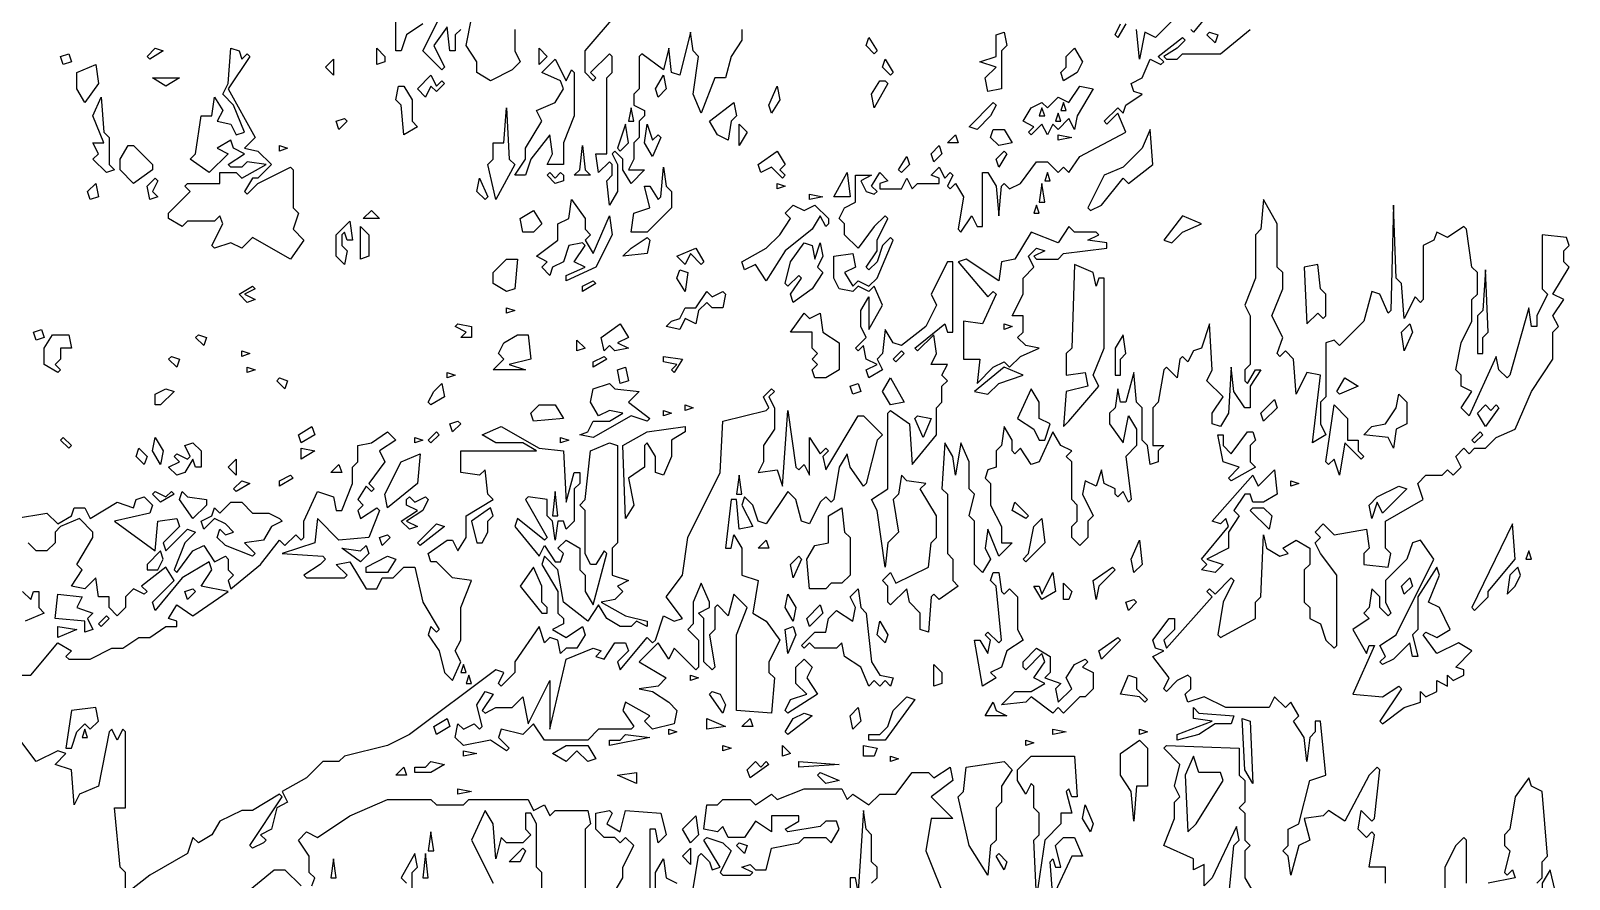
# Model space of a CAD drawing. Header units: millimetres. Extents: x -1861 to 1860, y -2 to 9002.
# Drawn here: x -75 to 1178, y 7445 to 8136 of the extents above; entities that cross this region are included whole.
import ezdxf

# ---------------------------------------------------------------- set-up
doc = ezdxf.new("R2010")
doc.units = ezdxf.units.MM
doc.layers.add('ALMOND-DRAW-PROFILE', color=7, linetype='Continuous', lineweight=25)

msp = doc.modelspace()

# ---------------------------------------------------------------- linework, layer by layer
at = {"layer": 'ALMOND-DRAW-PROFILE'}
for points in [[(891.3, 8159), (871.5, 8134.8), (869.3, 8137)], [(244.1, 8141.4), (230.9, 8132.6), (226.4, 8119.4), (222, 8119.4), (222, 8145.8)], [(274.9, 8137), (270.5, 8132.6), (270.5, 8119.4), (266.1, 8119.4), (263.9, 8139.2), (252.9, 8123.8), (261.7, 8106.2), (259.5, 8104), (244.1, 8119.4), (257.3, 8145.8)], [(318.9, 8137), (318.9, 8119.4), (323.3, 8110.6), (316.7, 8104), (299.1, 8095.2), (288.1, 8101.8), (288.1, 8110.6), (279.3, 8123.8), (283.7, 8145.8)], [(503.8, 8137), (503.8, 8128.2), (495, 8115), (490.6, 8097.4), (481.8, 8097.4), (470.8, 8068.7), (464.2, 8084.1), (468.6, 8115), (464.2, 8119.4), (462, 8134.8), (453.2, 8099.6), (446.6, 8101.8), (444.4, 8121.6), (440, 8104), (422.4, 8117.2), (420.2, 8115), (420.2, 8088.6), (415.8, 8084.1), (415.8, 8075.3), (424.6, 8070.9), (424.6, 8066.5), (420.2, 8062.1), (420.2, 8048.9), (415.8, 8044.5), (415.8, 8031.3), (411.4, 8022.5), (424.6, 8022.5), (413.6, 8011.5), (407, 8022.5), (407, 8031.3), (400.4, 8037.9), (398.2, 8035.7), (402.6, 8026.9), (402.6, 8004.9), (396, 7993.9), (393.8, 8013.7), (398.2, 8018.1), (398.2, 8026.9), (396, 8029.1), (387.2, 8020.3), (385, 8035.7), (393.8, 8035.7), (393.8, 8097.4), (398.2, 8101.8), (398.2, 8115), (396, 8117.2), (380.6, 8101.8), (385, 8097.4), (382.8, 8095.2), (376.2, 8101.8), (376.2, 8119.4), (402.6, 8150.2)], [(858.3, 8148), (840.7, 8130.4), (831.9, 8134.8), (827.5, 8112.8), (825.3, 8137)], [(1027.8, 7441.3), (1027.8, 7454.5), (1014.6, 7454.5), (1019, 7480.9), (1016.8, 7483.1), (1012.4, 7478.7), (1005.8, 7485.3), (1008, 7500.7), (1016.8, 7491.9), (1019, 7494.1), (1023.4, 7533.8), (1021.2, 7536), (1014.6, 7529.4), (994.8, 7491.9), (981.6, 7500.7), (977.2, 7496.3), (961.8, 7494.1), (966.2, 7476.5), (957.4, 7472.1), (950.8, 7447.9), (948.6, 7463.3), (944.2, 7467.7), (948.6, 7472.1), (948.6, 7485.3), (957.4, 7489.7), (966.2, 7525), (979.4, 7529.4), (975, 7573.4), (970.6, 7573.4), (970.6, 7564.6), (966.2, 7560.2), (964, 7540.4), (961.8, 7560.2), (953, 7573.4), (957.4, 7577.8), (950.8, 7588.8), (946.4, 7584.4), (937.6, 7593.2), (933.2, 7584.4), (897.9, 7584.4), (880.3, 7593.2), (867.1, 7588.8), (864.9, 7595.4), (869.3, 7599.8), (869.3, 7608.6), (867.1, 7610.8), (858.3, 7606.4), (849.5, 7597.6), (847.3, 7599.8), (851.7, 7608.6), (838.5, 7626.2), (847.3, 7630.6), (840.7, 7632.8), (838.5, 7639.4), (851.7, 7657), (856.1, 7657), (856.1, 7648.2), (847.3, 7639.4), (849.5, 7632.8), (886.9, 7674.7), (882.5, 7679.1), (884.7, 7681.3), (889.1, 7676.9), (902.3, 7690.1), (904.5, 7687.9), (895.7, 7670.3), (891.3, 7643.8), (893.5, 7641.6), (922.1, 7657), (922.1, 7670.3), (926.5, 7674.7), (928.7, 7725.3), (930.9, 7714.3), (942, 7707.7), (948.6, 7709.9), (944.2, 7714.3), (955.2, 7720.9), (966.2, 7714.3), (966.2, 7701.1), (961.8, 7696.7), (961.8, 7670.3), (966.2, 7665.9), (966.2, 7657), (975, 7652.6), (979.4, 7639.4), (986, 7632.8), (988.2, 7635), (988.2, 7692.3), (975, 7709.9), (970.6, 7718.7), (975, 7723.1), (970.6, 7727.5), (977.2, 7734.1), (986, 7725.3), (1012.4, 7729.7), (1014.6, 7714.3), (1010.2, 7709.9), (1010.2, 7701.1), (1030, 7698.9), (1032.2, 7709.9), (1027.8, 7714.3), (1027.8, 7736.3), (1058.6, 7753.9), (1054.2, 7767.1), (1060.8, 7773.7), (1074.1, 7773.7), (1078.5, 7778.1), (1082.9, 7773.7), (1089.5, 7780.3), (1085.1, 7789.1), (1091.7, 7795.7), (1096.1, 7791.3), (1100.5, 7795.7), (1109.3, 7795.7), (1118.1, 7804.5), (1133.5, 7811.2), (1146.7, 7842), (1164.3, 7868.4), (1164.3, 7890.4), (1168.7, 7894.8), (1164.3, 7903.6), (1173.1, 7916.8), (1164.3, 7921.2), (1177.5, 7943.2), (1173.1, 7947.7), (1173.1, 7956.5), (1177.5, 7960.9), (1175.3, 7967.5), (1155.5, 7969.7), (1155.5, 7925.6), (1159.9, 7921.2), (1151.1, 7903.6), (1151.1, 7894.8), (1146.7, 7894.8), (1144.5, 7910.2), (1129.1, 7855.2), (1126.9, 7853), (1120.3, 7859.6), (1118.1, 7870.6), (1096.1, 7822.2), (1089.5, 7828.8), (1098.3, 7842), (1089.5, 7846.4), (1089.5, 7855.2), (1085.1, 7859.6), (1089.5, 7881.6), (1098.3, 7899.2), (1098.3, 7916.8), (1102.7, 7921.2), (1102.7, 7938.8), (1098.3, 7943.2), (1093.9, 7974.1), (1091.7, 7976.3), (1078.5, 7967.5), (1069.6, 7971.9), (1067.4, 7965.3), (1058.6, 7960.9), (1058.6, 7916.8), (1056.4, 7914.6), (1052, 7919), (1043.2, 7901.4), (1041, 7930), (1036.6, 7934.4), (1034.4, 7993.9), (1032.2, 7908), (1030, 7905.8), (1023.4, 7921.2), (1016.8, 7923.4), (1010.2, 7899.2), (990.4, 7879.4), (986, 7883.8), (979.4, 7881.6), (979.4, 7837.6), (975, 7833.2), (975, 7815.6), (979.4, 7806.8), (968.4, 7800.1), (975, 7855.2), (964, 7857.4), (955.2, 7839.8), (953, 7868.4), (946.4, 7875), (942, 7870.6), (939.8, 7872.8), (944.2, 7886), (935.4, 7903.6), (944.2, 7925.6), (944.2, 7938.8), (939.8, 7943.2), (939.8, 7978.5), (928.7, 7998.3), (926.5, 7974.1), (922.1, 7969.7), (922.1, 7934.4), (913.3, 7912.4), (917.7, 7903.6), (917.7, 7864), (913.3, 7859.6), (913.3, 7850.8), (915.5, 7848.6), (922.1, 7859.6), (926.5, 7859.6), (917.7, 7846.4), (917.7, 7828.8), (913.3, 7828.8), (904.5, 7842), (902.3, 7861.8), (900.1, 7824.4), (893.5, 7813.4), (886.9, 7815.6), (886.9, 7824.4), (895.7, 7837.6), (882.5, 7850.8), (886.9, 7859.6), (884.7, 7897), (878.1, 7877.2), (871.5, 7875), (867.1, 7866.2), (862.7, 7870.6), (860.5, 7868.4), (858.3, 7853), (849.5, 7861.8), (847.3, 7859.6), (842.9, 7833.2), (838.5, 7828.8), (838.5, 7797.9), (847.3, 7797.9), (842.9, 7793.5), (842.9, 7784.7), (836.3, 7782.5), (834.1, 7797.9), (829.7, 7802.3), (829.7, 7828.8), (825.3, 7833.2), (823.1, 7857.4), (816.5, 7833.2), (812.1, 7833.2), (809.9, 7844.2), (807.7, 7828.8), (803.3, 7824.4), (803.3, 7815.6), (814.3, 7800.1), (818.7, 7822.2), (825.3, 7811.2), (825.3, 7797.9), (816.5, 7789.1), (820.9, 7753.9), (818.7, 7751.7), (814.3, 7760.5), (809.9, 7756.1), (807.7, 7758.3), (807.7, 7762.7), (798.9, 7767.1), (796.7, 7778.1), (792.3, 7764.9), (783.4, 7769.3), (781.2, 7758.3), (790, 7740.7), (785.6, 7736.3), (785.6, 7723.1), (779, 7716.5), (772.4, 7723.1), (772.4, 7731.9), (776.8, 7736.3), (776.8, 7749.5), (772.4, 7753.9), (772.4, 7784.7), (768, 7789.1), (772.4, 7793.5), (763.6, 7797.9), (757, 7809), (746, 7784.7), (739.4, 7782.5), (730.6, 7795.7), (726.2, 7791.3), (724, 7793.5), (724, 7802.3), (717.4, 7813.4), (715.2, 7797.9), (710.8, 7793.5), (710.8, 7780.3), (704.2, 7778.1), (702, 7771.5), (706.4, 7767.1), (706.4, 7749.5), (715.2, 7731.9), (715.2, 7718.7), (724, 7718.7), (713, 7707.7), (704.2, 7729.7), (702, 7714.3), (706.4, 7705.5), (699.8, 7694.5), (693.2, 7701.1), (693.2, 7736.3), (688.8, 7740.7), (693.2, 7758.3), (688.8, 7762.7), (688.8, 7784.7), (682.2, 7800.1), (677.8, 7773.7), (675.6, 7789.1), (669, 7800.1), (666.8, 7762.7), (671.2, 7758.3), (671.2, 7709.9), (675.6, 7705.5), (675.6, 7687.9), (680, 7683.5), (664.6, 7672.5), (660.2, 7676.9), (658, 7674.7), (655.8, 7646), (649.1, 7648.2), (649.1, 7661.4), (640.3, 7670.3), (638.1, 7681.3), (624.9, 7668.1), (622.7, 7670.3), (622.7, 7683.5), (618.3, 7687.9), (624.9, 7694.5), (629.3, 7685.7), (655.8, 7698.9), (658, 7718.7), (662.4, 7723.1), (662.4, 7740.7), (649.1, 7762.7), (653.6, 7767.1), (638.1, 7769.3), (633.7, 7773.7), (631.5, 7758.3), (627.1, 7753.9), (631.5, 7727.5), (622.7, 7718.7), (620.5, 7698.9), (613.9, 7745.1), (609.5, 7753.9), (622.7, 7762.7), (622.7, 7824.4), (624.9, 7826.6), (640.3, 7815.6), (642.5, 7782.5), (662.4, 7806.8), (662.4, 7828.8), (666.8, 7833.2), (666.8, 7846.4), (671.2, 7850.8), (666.8, 7855.2), (671.2, 7864), (658, 7864), (662.4, 7872.8), (660.2, 7888.2), (646.9, 7875), (644.7, 7877.2), (669, 7897), (671.2, 7890.4), (675.6, 7890.4), (675.6, 7947.7), (671.2, 7947.7), (658, 7921.2), (662.4, 7912.4), (653.6, 7894.8), (633.7, 7879.4), (627.1, 7881.6), (620.5, 7892.6), (618.3, 7872.8), (613.9, 7868.4), (618.3, 7859.6), (607.3, 7853), (605.1, 7859.6), (613.9, 7864), (605.1, 7868.4), (602.9, 7879.4), (598.5, 7875), (596.3, 7877.2), (605.1, 7886), (600.7, 7894.8), (600.7, 7908), (607.3, 7919), (607.3, 7892.6), (618.3, 7912.4), (611.7, 7927.8), (607.3, 7923.4), (598.5, 7927.8), (594.1, 7923.4), (583.1, 7925.6), (578.7, 7934.4), (578.7, 7952.1), (594.1, 7954.3), (596.3, 7943.2), (587.5, 7938.8), (594.1, 7927.8), (598.5, 7932.2), (607.3, 7927.8), (613.9, 7934.4), (627.1, 7965.3), (624.9, 7967.5), (618.3, 7960.9), (613.9, 7947.7), (607.3, 7941), (605.1, 7943.2), (613.9, 7956.5), (613.9, 7965.3), (622.7, 7982.9), (620.5, 7985.1), (611.7, 7976.3), (598.5, 7958.7), (587.5, 7969.7), (587.5, 7978.5), (583.1, 7982.9), (587.5, 7991.7), (596.3, 7996.1), (596.3, 8018.1), (609.5, 8018.1), (600.7, 8013.7), (605.1, 8004.9), (611.7, 8002.7), (613.9, 8004.9), (609.5, 8009.3), (616.1, 8020.3), (622.7, 8013.7), (616.1, 8011.5), (616.1, 8007.1), (633.7, 8007.1), (638.1, 8015.9), (642.5, 8007.1), (646.9, 8011.5), (664.6, 8011.5), (664.6, 8015.9), (658, 8018.1), (664.6, 8024.7), (669, 8015.9), (673.4, 8020.3), (675.6, 8018.1), (671.2, 8009.3), (673.4, 8007.1), (677.8, 8011.5), (684.4, 8000.5), (680, 7974.1), (682.2, 7971.9), (691, 7985.1), (695.4, 7976.3), (699.8, 7976.3), (699.8, 8020.3), (704.2, 8020.3), (710.8, 8009.3), (713, 7985.1), (715.2, 8009.3), (717.4, 8011.5), (721.8, 8007.1), (730.6, 8011.5), (743.8, 8029.1), (752.6, 8029.1), (761.4, 8020.3), (765.8, 8024.7), (770.2, 8020.3), (779, 8033.5), (816.5, 8053.3), (809.9, 8068.7), (801.1, 8059.9), (798.9, 8062.1), (809.9, 8073.1), (814.3, 8068.7), (816.5, 8075.3), (829.7, 8084.1), (823.1, 8086.4), (820.9, 8093), (829.7, 8097.4), (836.3, 8112.8), (845.1, 8108.4), (847.3, 8110.6), (842.9, 8115), (862.7, 8130.4), (864.9, 8128.2), (858.3, 8121.6), (847.3, 8115), (849.5, 8112.8), (858.3, 8112.8), (862.7, 8117.2), (893.5, 8117.2), (917.7, 8137)], [(816.5, 8141.4), (809.9, 8130.4), (807.7, 8132.6), (812.1, 8141.4)], [(-88.4, 7738.5), (-62, 7742.9), (-53.2, 7734.1), (-42.1, 7740.7), (-39.9, 7747.3), (-31.1, 7747.3), (-26.7, 7738.5), (-4.7, 7751.7), (8.5, 7747.3), (10.7, 7753.9), (17.3, 7756.1), (23.9, 7749.5), (21.7, 7742.9), (-6.9, 7736.3), (26.1, 7712.1), (28.3, 7736.3), (43.7, 7738.5), (45.9, 7731.9), (32.7, 7718.7), (34.9, 7712.1), (52.5, 7729.7), (59.1, 7727.5), (50.3, 7718.7), (41.5, 7696.7), (43.7, 7694.5), (56.9, 7712.1), (65.7, 7716.5), (74.5, 7703.3), (83.3, 7707.7), (85.5, 7705.5), (85.5, 7696.7), (90, 7692.3), (85.5, 7687.9), (87.7, 7681.3), (112, 7701.1), (127.4, 7720.9), (131.8, 7716.5), (140.6, 7725.3), (145, 7720.9), (147.2, 7723.1), (147.2, 7736.3), (158.2, 7760.5), (171.4, 7756.1), (173.6, 7745.1), (178, 7745.1), (186.8, 7767.1), (186.8, 7780.3), (191.2, 7784.7), (191.2, 7797.9), (202.2, 7800.1), (215.4, 7809), (222, 7802.3), (208.8, 7793.5), (213.2, 7784.7), (200, 7767.1), (204.4, 7762.7), (202.2, 7760.5), (197.8, 7764.9), (191.2, 7753.9), (195.6, 7749.5), (191.2, 7745.1), (193.4, 7738.5), (206.6, 7747.3), (208.8, 7745.1), (200, 7723.1), (175.8, 7720.9), (158.2, 7738.5), (156, 7718.7), (129.6, 7709.9), (162.6, 7707.7), (164.8, 7705.5), (160.4, 7701.1), (147.2, 7692.3), (149.4, 7690.1), (180.2, 7690.1), (182.4, 7692.3), (173.6, 7701.1), (184.6, 7703.3), (197.8, 7681.3), (206.6, 7681.3), (211, 7690.1), (219.8, 7690.1), (228.6, 7698.9), (237.5, 7698.9), (244.1, 7670.3), (257.3, 7648.2), (255.1, 7646), (250.7, 7650.4), (248.5, 7643.8), (257.3, 7630.6), (261.7, 7613), (268.3, 7606.4), (274.9, 7621.8), (270.5, 7630.6), (274.9, 7639.4), (274.9, 7665.9), (283.7, 7687.9), (268.3, 7690.1), (255.1, 7703.3), (250.7, 7703.3), (248.5, 7709.9), (263.9, 7720.9), (268.3, 7720.9), (272.7, 7712.1), (279.3, 7723.1), (279.3, 7740.7), (301.3, 7753.9), (296.9, 7758.3), (294.7, 7778.1), (290.3, 7773.7), (274.9, 7775.9), (274.9, 7793.5), (336.5, 7793.5), (325.5, 7800.1), (303.5, 7800.1), (292.5, 7806.8), (307.9, 7813.4), (338.7, 7795.7), (358.5, 7793.5), (360.7, 7751.7), (367.3, 7775.9), (371.8, 7775.9), (371.8, 7767.1), (367.3, 7762.7), (367.3, 7736.3), (360.7, 7729.7), (358.5, 7736.3), (354.1, 7736.3), (351.9, 7720.9), (349.7, 7736.3), (345.3, 7740.7), (345.3, 7753.9), (329.9, 7756.1), (327.7, 7753.9), (345.3, 7723.1), (343.1, 7720.9), (321.1, 7738.5), (318.9, 7731.9), (338.7, 7707.7), (343.1, 7716.5), (351.9, 7703.3), (356.3, 7703.3), (358.5, 7709.9), (354.1, 7714.3), (360.7, 7720.9), (371.8, 7714.3), (371.8, 7696.7), (376.2, 7692.3), (376.2, 7679.1), (382.8, 7668.1), (393.8, 7709.9), (391.6, 7712.1), (385, 7701.1), (380.6, 7701.1), (376.2, 7709.9), (376.2, 7745.1), (371.8, 7749.5), (376.2, 7753.9), (380.6, 7793.5), (396, 7800.1), (402.6, 7797.9), (402.6, 7718.7), (398.2, 7714.3), (398.2, 7692.3), (411.4, 7687.9), (402.6, 7683.5), (407, 7679.1), (400.4, 7672.5), (389.4, 7670.3), (409.2, 7659.2), (426.8, 7654.8), (426.8, 7650.4), (418, 7654.8), (413.6, 7650.4), (404.8, 7650.4), (393.8, 7657), (387.2, 7668.1), (378.4, 7654.8), (358.5, 7670.3), (354.1, 7696.7), (343.1, 7707.7), (340.9, 7701.1), (354.1, 7679.1), (354.1, 7661.4), (358.5, 7657), (358.5, 7652.6), (349.7, 7648.2), (360.7, 7641.6), (374, 7650.4), (376.2, 7643.8), (369.6, 7632.8), (360.7, 7632.8), (356.3, 7628.4), (354.1, 7639.4), (347.5, 7641.6), (343.1, 7637.2), (338.7, 7650.4), (318.9, 7621.8), (318.9, 7613), (307.9, 7602), (305.7, 7604.2), (310.1, 7613), (303.5, 7615.2), (233.1, 7562.4), (215.4, 7553.6), (180.2, 7544.8), (175.8, 7540.4), (162.6, 7540.4), (149.4, 7527.2), (129.6, 7516.1), (134, 7507.3), (125.2, 7502.9), (120.8, 7485.3), (112, 7480.9), (116.4, 7476.5), (114.2, 7474.3), (105.4, 7469.9), (103.2, 7472.1), (129.6, 7511.7), (127.4, 7513.9), (105.4, 7500.7), (96.6, 7500.7), (78.9, 7491.9), (72.3, 7480.9), (61.3, 7474.3), (56.9, 7478.7), (52.5, 7465.5), (21.7, 7447.9), (1.9, 7432.5)], [(-84, 7610.8), (-75.2, 7610.8), (-53.2, 7637.2), (-42.1, 7630.6), (-46.5, 7626.2), (-44.3, 7624), (-26.7, 7624), (-9.1, 7632.8), (-0.3, 7632.8), (12.9, 7641.6), (21.7, 7641.6), (34.9, 7650.4), (43.7, 7650.4), (43.7, 7654.8), (37.1, 7657), (43.7, 7668.1), (56.9, 7659.2), (85.5, 7679.1), (63.5, 7683.5), (72.3, 7696.7), (70.1, 7703.3), (48.1, 7690.1), (26.1, 7663.6), (23.9, 7670.3), (41.5, 7687.9), (34.9, 7698.9), (15.1, 7683.5), (19.5, 7679.1), (17.3, 7676.9), (8.5, 7681.3), (1.9, 7674.7), (1.9, 7665.9), (-4.7, 7659.2), (-11.3, 7665.9), (-11.3, 7674.7), (-20.1, 7674.7), (-22.3, 7690.1), (-31.1, 7681.3), (-42.1, 7683.5), (-33.3, 7696.7), (-37.7, 7701.1), (-24.5, 7723.1), (-24.5, 7727.5), (-35.5, 7738.5), (-50.9, 7731.9), (-55.4, 7727.5), (-55.4, 7718.7), (-62, 7712.1), (-70.8, 7712.1), (-77.4, 7718.7)], [(-81.8, 7679.1), (-75.2, 7672.5), (-73, 7679.1), (-68.6, 7679.1), (-68.6, 7665.9), (-64.2, 7661.4), (-79.6, 7654.8)], [(1.9, 7436.9), (1.9, 7450.1), (-2.5, 7454.5), (-6.9, 7502.9), (1.9, 7502.9), (1.9, 7564.6), (-0.3, 7566.8), (-4.7, 7558), (-9.1, 7566.8), (-11.3, 7564.6), (-20.1, 7520.5), (-35.5, 7513.9), (-39.9, 7505.1), (-42.1, 7533.8), (-55.4, 7538.2), (-46.5, 7547), (-53.2, 7549.2), (-70.8, 7540.4), (-97.2, 7575.6)], [(900.1, 7428.1), (904.5, 7472.1), (908.9, 7476.5), (906.7, 7487.5), (886.9, 7445.7), (880.3, 7439.1), (880.3, 7456.7), (871.5, 7452.3), (871.5, 7461.1), (847.3, 7472.1), (856.1, 7494.1), (856.1, 7507.3), (860.5, 7511.7), (856.1, 7520.5), (860.5, 7538.2), (847.3, 7551.4), (849.5, 7553.6), (908.9, 7551.4), (908.9, 7529.4), (913.3, 7525), (913.3, 7507.3), (908.9, 7502.9), (913.3, 7498.5), (913.3, 7476.5), (917.7, 7472.1), (913.3, 7467.7), (913.3, 7445.7), (919.9, 7434.7)], [(464.2, 7436.9), (468.6, 7463.3), (470.8, 7465.5), (477.4, 7458.9), (479.6, 7452.3), (486.2, 7454.5), (473, 7476.5), (475.2, 7478.7), (488.4, 7474.3), (495, 7467.7), (486.2, 7450.1), (488.4, 7447.9), (510.5, 7447.9), (512.7, 7450.1), (503.8, 7454.5), (510.5, 7456.7), (514.9, 7452.3), (523.7, 7452.3), (528.1, 7469.9), (550.1, 7474.3), (554.5, 7478.7), (572.1, 7478.7), (576.5, 7474.3), (583.1, 7485.3), (580.9, 7491.9), (572.1, 7491.9), (567.7, 7487.5), (541.3, 7483.1), (539.1, 7485.3), (550.1, 7491.9), (550.1, 7496.3), (528.1, 7496.3), (528.1, 7483.1), (514.9, 7491.9), (506, 7478.7), (492.8, 7478.7), (488.4, 7487.5), (484, 7483.1), (473, 7485.3), (475.2, 7505.1), (484, 7505.1), (488.4, 7509.5), (510.5, 7509.5), (514.9, 7505.1), (528.1, 7513.9), (532.5, 7509.5), (554.5, 7518.3), (585.3, 7518.3), (589.7, 7509.5), (594.1, 7513.9), (607.3, 7505.1), (616.1, 7513.9), (629.3, 7513.9), (642.5, 7531.6), (655.8, 7531.6), (660.2, 7527.2), (673.4, 7536), (675.6, 7525), (658, 7511.7), (675.6, 7494.1), (658, 7494.1), (653.6, 7467.7), (671.2, 7423.7)], [(1151.1, 7441.3), (1155.5, 7445.7), (1155.5, 7458.9), (1159.9, 7463.3), (1155.5, 7516.1), (1146.7, 7520.5), (1144.5, 7527.2), (1133.5, 7511.7), (1129.1, 7485.3), (1124.7, 7480.9), (1124.7, 7472.1), (1129.1, 7467.7), (1124.7, 7450.1), (1126.9, 7447.9), (1131.3, 7452.3), (1133.5, 7445.7), (1111.5, 7441.3)], [(153.8, 7439.1), (156, 7445.7), (151.6, 7450.1), (151.6, 7463.3), (142.8, 7476.5), (149.4, 7483.1), (158.2, 7478.7), (184.6, 7496.3), (215.4, 7509.5), (250.7, 7509.5), (255.1, 7505.1), (277.1, 7505.1), (281.5, 7509.5), (329.9, 7509.5), (334.3, 7500.7), (343.1, 7505.1), (347.5, 7496.3), (351.9, 7500.7), (378.4, 7500.7), (380.6, 7489.7), (376.2, 7485.3), (376.2, 7428.1)], [(340.9, 7423.7), (340.9, 7450.1), (336.5, 7454.5), (336.5, 7489.7), (332.1, 7498.5), (327.7, 7498.5), (327.7, 7485.3), (332.1, 7480.9), (325.5, 7474.3), (312.3, 7474.3), (307.9, 7478.7), (303.5, 7461.1), (301.3, 7489.7), (294.7, 7500.7), (283.7, 7476.5), (301.3, 7441.3)], [(393.8, 7423.7), (407, 7445.7), (407, 7454.5), (415.8, 7472.1), (409.2, 7478.7), (404.8, 7474.3), (400.4, 7478.7), (391.6, 7478.7), (385, 7485.3), (385, 7498.5), (396, 7500.7), (398.2, 7498.5), (393.8, 7489.7), (404.8, 7483.1), (409.2, 7500.7), (437.8, 7498.5), (442.2, 7480.9), (435.6, 7474.3), (433.4, 7485.3), (429, 7485.3), (429, 7436.9)], [(609.5, 7441.3), (613.9, 7445.7), (613.9, 7454.5), (609.5, 7458.9), (609.5, 7480.9), (605.1, 7485.3), (602.9, 7500.7), (598.5, 7434.7), (596.3, 7445.7), (591.9, 7445.7), (591.9, 7406.1)], [(1093.9, 7441.3), (1093.9, 7476.5), (1091.7, 7478.7), (1085.1, 7472.1), (1076.3, 7454.5), (1076.3, 7428.1)], [(235.3, 7436.9), (235.3, 7450.1), (239.7, 7454.5), (237.5, 7465.5), (226.4, 7445.7), (230.9, 7441.3)], [(433.4, 7436.9), (433.4, 7450.1), (440, 7461.1), (442.2, 7445.7), (451, 7441.3)], [(98.8, 7432.5), (123, 7452.3), (131.8, 7452.3), (145, 7439.1)]]:
    msp.add_lwpolyline(points, dxfattribs=at)
for points in [[(611.7, 8117.2), (605.1, 8123.8), (607.3, 8130.4), (613.9, 8119.4)], [(704.2, 8086.4), (702, 8097.4), (710.8, 8106.2), (697.6, 8110.6), (710.8, 8115), (710.8, 8132.6), (717.4, 8134.8), (719.6, 8123.8), (715.2, 8119.4), (715.2, 8088.6)], [(889.1, 8126), (882.5, 8132.6), (884.7, 8134.8), (891.3, 8132.6)], [(21.7, 8112.8), (19.5, 8115), (26.1, 8121.6), (32.7, 8119.4)], [(136.2, 7949.9), (105.4, 7967.5), (96.6, 7958.7), (87.7, 7963.1), (74.5, 7958.7), (72.3, 7960.9), (81.1, 7978.5), (78.9, 7985.1), (74.5, 7980.7), (52.5, 7980.7), (48.1, 7976.3), (37.1, 7982.9), (37.1, 7987.3), (54.7, 8004.9), (50.3, 8009.3), (52.5, 8011.5), (78.9, 8011.5), (78.9, 8020.3), (92.2, 8020.3), (96.6, 8015.9), (116.4, 8026.9), (101, 8029.1), (96.6, 8024.7), (87.7, 8024.7), (85.5, 8026.9), (98.8, 8035.7), (90, 8040.1), (87.7, 8046.7), (76.7, 8040.1), (85.5, 8035.7), (70.1, 8020.3), (54.7, 8031.3), (59.1, 8035.7), (63.5, 8066.5), (72.3, 8066.5), (74.5, 8081.9), (81.1, 8070.9), (76.7, 8062.1), (87.7, 8059.9), (92.2, 8051.1), (98.8, 8053.3), (90, 8075.3), (81.1, 8084.1), (85.5, 8093), (87.7, 8121.6), (94.4, 8119.4), (96.6, 8112.8), (101, 8117.2), (103.2, 8115), (85.5, 8088.6), (107.6, 8048.9), (98.8, 8040.1), (109.8, 8037.9), (120.8, 8026.9), (109.8, 8015.9), (105.4, 8015.9), (98.8, 8004.9), (101, 8002.7), (109.8, 8011.5), (136.2, 8024.7), (138.4, 8022.5), (138.4, 7991.7), (142.8, 7987.3), (138.4, 7974.1), (147.2, 7965.3)], [(206.6, 8108.4), (206.6, 8121.6), (213.2, 8115), (213.2, 8110.6)], [(338.7, 8108.4), (338.7, 8121.6), (345.3, 8115)], [(765.8, 8095.2), (763.6, 8101.8), (768, 8106.2), (768, 8115), (774.6, 8121.6), (781.2, 8110.6), (776.8, 8101.8)], [(-48.7, 8108.4), (-50.9, 8115), (-44.3, 8117.2), (-42.1, 8110.6)], [(-31.1, 8077.5), (-37.7, 8088.6), (-37.7, 8101.8), (-22.3, 8108.4), (-20.1, 8093)], [(171.4, 8099.6), (164.8, 8106.2), (171.4, 8112.8)], [(318.9, 8018.1), (327.7, 8031.3), (327.7, 8040.1), (340.9, 8062.1), (336.5, 8070.9), (351.9, 8077.5), (358.5, 8088.6), (356.3, 8095.2), (340.9, 8101.8), (351.9, 8112.8), (360.7, 8095.2), (365.1, 8104), (367.3, 8101.8), (367.3, 8066.5), (358.5, 8044.5), (358.5, 8026.9), (345.3, 8026.9), (349.7, 8035.7), (347.5, 8051.1), (332.1, 8031.3), (327.7, 8018.1)], [(624.9, 8099.6), (618.3, 8106.2), (620.5, 8112.8), (627.1, 8101.8)], [(34.9, 8090.8), (23.9, 8097.4), (45.9, 8097.4)], [(246.3, 8081.9), (239.7, 8088.6), (250.7, 8099.6), (255.1, 8090.8), (259.5, 8095.2), (261.7, 8093), (255.1, 8086.4), (250.7, 8090.8)], [(435.6, 8081.9), (433.4, 8088.6), (440, 8099.6), (442.2, 8088.6)], [(611.7, 8073.1), (609.5, 8084.1), (616.1, 8095.2), (620.5, 8095.2), (622.7, 8093)], [(-13.5, 8020.3), (-24.5, 8031.3), (-20.1, 8035.7), (-24.5, 8044.5), (-15.7, 8044.5), (-24.5, 8066.5), (-17.9, 8081.9), (-15.7, 8053.3), (-11.3, 8048.9), (-11.3, 8026.9), (-6.9, 8022.5)], [(228.6, 8051.1), (226.4, 8075.3), (222, 8079.7), (224.2, 8090.8), (228.6, 8090.8), (235.3, 8079.7), (235.3, 8062.1), (239.7, 8057.7)], [(528.1, 8068.7), (525.9, 8075.3), (532.5, 8090.8), (534.7, 8079.7)], [(739.4, 8051.1), (737.2, 8053.3), (741.6, 8057.7), (732.8, 8062.1), (739.4, 8073.1), (748.2, 8077.5), (752.6, 8073.1), (761.4, 8081.9), (770.2, 8077.5), (779, 8090.8), (790, 8088.6), (776.8, 8066.5), (774.6, 8055.5), (770.2, 8064.3), (761.4, 8055.5), (757, 8059.9), (752.6, 8051.1), (748.2, 8059.9)], [(303.5, 7998.3), (296.9, 8026.9), (301.3, 8031.3), (301.3, 8044.5), (310.1, 8044.5), (312.3, 8073.1), (314.5, 8031.3), (318.9, 8026.9)], [(411.4, 8062.1), (415.8, 8062.1), (413.6, 8073.1)], [(492.8, 8046.7), (484, 8051.1), (477.4, 8062.1), (497.2, 8077.5), (499.4, 8066.5), (495, 8062.1)], [(688.8, 8057.7), (708.6, 8077.5), (710.8, 8075.3), (706.4, 8066.5), (695.4, 8055.5)], [(746, 8066.5), (750.4, 8066.5), (748.2, 8073.1)], [(759.2, 8062.1), (763.6, 8062.1), (761.4, 8068.7)], [(763.6, 8070.9), (768, 8070.9), (765.8, 8077.5)], [(175.8, 8055.5), (173.6, 8062.1), (180.2, 8064.3), (182.4, 8062.1)], [(402.6, 8040.1), (404.8, 8037.9), (411.4, 8044.5), (409.2, 8059.9)], [(431.2, 8033.5), (424.6, 8044.5), (426.8, 8059.9), (431.2, 8046.7), (435.6, 8051.1), (437.8, 8048.9)], [(501.6, 8042.3), (501.6, 8059.9), (508.2, 8053.3)], [(713, 8042.3), (706.4, 8048.9), (708.6, 8055.5), (717.4, 8055.5), (724, 8044.5)], [(785.6, 7991.7), (787.8, 7989.5), (796.7, 7993.9), (814.3, 8015.9), (818.7, 8011.5), (838.5, 8026.9), (836.3, 8055.5), (829.7, 8040.1), (814.3, 8024.7), (798.9, 8018.1)], [(8.5, 8011.5), (-2.5, 8022.5), (-2.5, 8031.3), (4.1, 8042.3), (8.5, 8042.3), (23.9, 8026.9), (23.9, 8022.5)], [(127.4, 8037.9), (127.4, 8042.3), (134, 8040.1)], [(367.3, 8018.1), (371.8, 8022.5), (374, 8042.3), (376.2, 8022.5), (380.6, 8018.1)], [(660.2, 8029.1), (658, 8035.7), (664.6, 8042.3), (666.8, 8035.7)], [(671.2, 8044.5), (677.8, 8051.1), (680, 8044.5)], [(761.4, 8046.7), (761.4, 8051.1), (772.4, 8048.9)], [(536.9, 8015.9), (528.1, 8024.7), (519.3, 8020.3), (517.1, 8026.9), (532.5, 8037.9), (539.1, 8026.9), (534.7, 8022.5), (539.1, 8018.1)], [(633.7, 8020.3), (631.5, 8022.5), (638.1, 8033.5), (640.3, 8026.9)], [(713, 8024.7), (710.8, 8031.3), (717.4, 8037.9), (719.6, 8035.7)], [(351.9, 8011.5), (345.3, 8018.1), (347.5, 8020.3), (351.9, 8015.9), (356.3, 8020.3), (358.5, 8018.1), (358.5, 8013.7)], [(413.6, 7971.9), (415.8, 7987.3), (429, 7991.7), (424.6, 8009.3), (429, 8009.3), (435.6, 7998.3), (437.8, 8000.5), (440, 8024.7), (442.2, 8009.3), (446.6, 8004.9), (446.6, 7991.7), (426.8, 7971.9)], [(578.7, 8000.5), (589.7, 8020.3), (591.9, 8000.5)], [(750.4, 8013.7), (754.8, 8013.7), (752.6, 8020.3)], [(-26.7, 7998.3), (-28.9, 8004.9), (-22.3, 8011.5), (-20.1, 8000.5)], [(21.7, 7998.3), (19.5, 8009.3), (26.1, 8015.9), (28.3, 8013.7), (23.9, 8004.9), (28.3, 8000.5)], [(294.7, 7998.3), (288.1, 8004.9), (290.3, 8015.9), (296.9, 8000.5)], [(532.5, 8007.1), (532.5, 8011.5), (539.1, 8009.3)], [(746, 7996.1), (750.4, 7996.1), (748.2, 8011.5)], [(360.7, 7932.2), (360.7, 7936.6), (376.2, 7943.2), (367.3, 7947.7), (376.2, 7960.9), (374, 7963.1), (362.9, 7960.9), (358.5, 7947.7), (349.7, 7943.2), (347.5, 7936.6), (340.9, 7943.2), (345.3, 7947.7), (336.5, 7952.1), (354.1, 7965.3), (354.1, 7978.5), (362.9, 7982.9), (365.1, 7998.3), (376.2, 7982.9), (376.2, 7974.1), (380.6, 7969.7), (376.2, 7965.3), (382.8, 7954.3), (396, 7985.1), (398.2, 7969.7), (385, 7943.2)], [(523.7, 7932.2), (514.9, 7945.5), (506, 7941), (503.8, 7947.7), (523.7, 7958.7), (534.7, 7969.7), (543.5, 7982.9), (539.1, 7987.3), (545.7, 7993.9), (554.5, 7989.5), (563.3, 7993.9), (574.3, 7982.9), (574.3, 7978.5), (572.1, 7976.3), (567.7, 7985.1), (561.1, 7974.1), (539.1, 7956.5)], [(558.9, 7998.3), (558.9, 8002.7), (569.9, 8000.5)], [(741.6, 7987.3), (746, 7987.3), (743.8, 7993.9)], [(180.2, 7945.5), (173.6, 7952.1), (173.6, 7969.7), (184.6, 7980.7), (186.8, 7965.3), (182.4, 7965.3), (180.2, 7971.9), (178, 7969.7), (178, 7960.9), (182.4, 7956.5)], [(195.6, 7982.9), (202.2, 7989.5), (208.8, 7982.9)], [(325.5, 7971.9), (323.3, 7982.9), (334.3, 7989.5), (340.9, 7978.5), (334.3, 7971.9)], [(847.3, 7965.3), (853.9, 7963.1), (862.7, 7971.9), (878.1, 7978.5), (862.7, 7985.1)], [(193.4, 7949.9), (193.4, 7976.3), (200, 7969.7), (200, 7952.1)], [(407, 7952.1), (413.6, 7958.7), (426.8, 7967.5), (429, 7965.3), (426.8, 7954.3)], [(695.4, 7848.6), (708.6, 7861.8), (717.4, 7866.2), (721.8, 7861.8), (730.6, 7870.6), (746, 7877.2), (735, 7879.4), (728.4, 7886), (732.8, 7890.4), (732.8, 7903.6), (724, 7903.6), (732.8, 7921.2), (732.8, 7934.4), (741.6, 7943.2), (737.2, 7952.1), (743.8, 7958.7), (750.4, 7956.5), (741.6, 7952.1), (743.8, 7949.9), (761.4, 7949.9), (765.8, 7954.3), (801.1, 7958.7), (801.1, 7963.1), (785.6, 7965.3), (794.5, 7969.7), (792.3, 7971.9), (774.6, 7971.9), (770.2, 7976.3), (761.4, 7963.1), (739.4, 7971.9), (726.2, 7949.9), (715.2, 7947.7), (713, 7932.2), (686.6, 7949.9), (680, 7947.7), (704.2, 7919), (708.6, 7923.4), (710.8, 7921.2), (699.8, 7897), (684.4, 7899.2), (684.4, 7868.4), (697.6, 7868.4)], [(457.6, 7945.5), (451, 7952.1), (466.4, 7958.7), (473, 7947.7), (470.8, 7945.5), (462, 7954.3)], [(545.7, 7914.6), (543.5, 7921.2), (552.3, 7934.4), (550.1, 7936.6), (541.3, 7927.8), (539.1, 7930), (543.5, 7947.7), (554.5, 7963.1), (561.1, 7960.9), (563.3, 7949.9), (567.7, 7963.1), (569.9, 7952.1), (565.5, 7943.2), (569.9, 7938.8), (561.1, 7925.6)], [(312.3, 7923.4), (301.3, 7930), (301.3, 7938.8), (312.3, 7949.9), (321.1, 7949.9), (318.9, 7925.6)], [(765.8, 7813.4), (770.2, 7817.8), (794.5, 7846.4), (790, 7855.2), (798.9, 7877.2), (798.9, 7934.4), (794.5, 7934.4), (792.3, 7927.8), (790, 7938.8), (774.6, 7945.5), (772.4, 7877.2), (768, 7872.8), (768, 7855.2), (783.4, 7857.4), (785.6, 7846.4), (768, 7842)], [(964, 7897), (972.8, 7905.8), (977.2, 7901.4), (979.4, 7903.6), (979.4, 7921.2), (975, 7925.6), (972.8, 7945.5), (961.8, 7943.2)], [(374, 7923.4), (374, 7927.8), (382.8, 7932.2), (385, 7930)], [(457.6, 7923.4), (451, 7934.4), (453.2, 7941), (459.8, 7938.8)], [(1102.7, 7872.8), (1107.1, 7872.8), (1107.1, 7886), (1111.5, 7890.4), (1109.3, 7941), (1107.1, 7908), (1102.7, 7903.6)], [(101, 7914.6), (94.4, 7921.2), (105.4, 7927.8), (107.6, 7925.6), (98.8, 7921.2), (107.6, 7916.8)], [(442.2, 7894.8), (446.6, 7899.2), (453.2, 7901.4), (457.6, 7910.2), (466.4, 7910.2), (475.2, 7923.4), (479.6, 7919), (488.4, 7923.4), (490.6, 7921.2), (488.4, 7910.2), (479.6, 7910.2), (475.2, 7914.6), (468.6, 7908), (466.4, 7897), (457.6, 7901.4), (453.2, 7892.6)], [(312.3, 7905.8), (312.3, 7910.2), (318.9, 7908)], [(563.3, 7853), (561.1, 7859.6), (565.5, 7864), (561.1, 7868.4), (565.5, 7872.8), (561.1, 7877.2), (561.1, 7890.4), (543.5, 7890.4), (554.5, 7905.8), (558.9, 7901.4), (567.7, 7905.8), (569.9, 7890.4), (583.1, 7881.6), (583.1, 7859.6), (572.1, 7853)], [(-70.8, 7883.8), (-73, 7890.4), (-66.4, 7892.6), (-64.2, 7886)], [(274.9, 7886), (279.3, 7890.4), (270.5, 7894.8), (272.7, 7897), (283.7, 7894.8), (283.7, 7886)], [(391.6, 7875), (389.4, 7886), (404.8, 7897), (411.4, 7886), (402.6, 7881.6), (411.4, 7877.2), (400.4, 7875), (396, 7879.4)], [(717.4, 7892.6), (717.4, 7897), (724, 7894.8)], [(1043.2, 7875), (1041, 7890.4), (1047.6, 7897), (1049.8, 7890.4)], [(-53.2, 7857.4), (-64.2, 7864), (-64.2, 7877.2), (-57.6, 7888.2), (-44.3, 7888.2), (-42.1, 7877.2), (-50.9, 7877.2), (-50.9, 7868.4), (-55.4, 7864), (-50.9, 7859.6)], [(65.7, 7879.4), (59.1, 7886), (61.3, 7888.2), (67.9, 7886)], [(301.3, 7859.6), (310.1, 7868.4), (305.7, 7872.8), (310.1, 7881.6), (321.1, 7888.2), (329.9, 7888.2), (332.1, 7868.4), (314.5, 7864), (327.7, 7859.6)], [(369.6, 7875), (369.6, 7883.8), (376.2, 7877.2)], [(807.7, 7855.2), (812.1, 7855.2), (812.1, 7868.4), (816.5, 7872.8), (814.3, 7888.2), (807.7, 7877.2)], [(43.7, 7861.8), (37.1, 7868.4), (39.3, 7870.6), (45.9, 7868.4)], [(96.6, 7870.6), (96.6, 7875), (103.2, 7872.8)], [(382.8, 7861.8), (382.8, 7866.2), (391.6, 7870.6), (393.8, 7868.4)], [(448.8, 7857.4), (446.6, 7859.6), (451, 7864), (440, 7866.2), (440, 7870.6), (455.4, 7868.4)], [(629.3, 7866.2), (627.1, 7868.4), (633.7, 7875), (635.9, 7872.8)], [(101, 7857.4), (101, 7861.8), (107.6, 7859.6)], [(263.9, 7853), (263.9, 7857.4), (270.5, 7855.2)], [(404.8, 7848.6), (402.6, 7859.6), (409.2, 7861.8), (411.4, 7850.8)], [(693.2, 7842), (704.2, 7839.8), (713, 7848.6), (732.8, 7855.2), (717.4, 7861.8)], [(26.1, 7831), (26.1, 7839.8), (34.9, 7844.2), (41.5, 7842), (30.5, 7831)], [(131.8, 7844.2), (125.2, 7850.8), (127.4, 7853), (134, 7850.8)], [(250.7, 7831), (248.5, 7833.2), (252.9, 7842), (259.5, 7848.6), (261.7, 7837.6)], [(312.3, 7549.2), (299.1, 7558), (277.1, 7553.6), (270.5, 7560.2), (272.7, 7571.2), (277.1, 7566.8), (285.9, 7571.2), (290.3, 7566.8), (292.5, 7569), (288.1, 7586.6), (294.7, 7597.6), (301.3, 7595.4), (292.5, 7582.2), (294.7, 7580), (303.5, 7584.4), (316.7, 7584.4), (325.5, 7593.2), (329.9, 7571.2), (347.5, 7606.4), (347.5, 7566.8), (360.7, 7624), (382.8, 7632.8), (389.4, 7630.6), (385, 7626.2), (391.6, 7624), (400.4, 7637.2), (409.2, 7637.2), (411.4, 7630.6), (402.6, 7621.8), (404.8, 7615.2), (426.8, 7641.6), (431.2, 7637.2), (433.4, 7639.4), (440, 7659.2), (448.8, 7654.8), (455.4, 7657), (442.2, 7674.7), (455.4, 7692.3), (459.8, 7723.1), (486.2, 7775.9), (488.4, 7817.8), (523.7, 7826.6), (525.9, 7828.8), (521.5, 7837.6), (528.1, 7844.2), (530.3, 7842), (525.9, 7837.6), (530.3, 7828.8), (530.3, 7811.2), (521.5, 7797.9), (521.5, 7784.7), (517.1, 7775.9), (532.5, 7778.1), (536.9, 7764.9), (541.3, 7826.6), (547.9, 7780.3), (550.1, 7778.1), (554.5, 7782.5), (558.9, 7773.7), (558.9, 7804.5), (567.7, 7791.3), (572.1, 7795.7), (574.3, 7793.5), (569.9, 7789.1), (572.1, 7778.1), (598.5, 7822.2), (602.9, 7822.2), (618.3, 7806.8), (613.9, 7802.3), (605.1, 7767.1), (602.9, 7764.9), (591.9, 7780.3), (589.7, 7791.3), (583.1, 7780.3), (578.7, 7753.9), (576.5, 7751.7), (572.1, 7756.1), (567.7, 7751.7), (558.9, 7734.1), (552.3, 7736.3), (547.9, 7753.9), (541.3, 7760.5), (523.7, 7734.1), (517.1, 7736.3), (512.7, 7749.5), (506, 7756.1), (503.8, 7749.5), (512.7, 7731.9), (501.6, 7729.7), (499.4, 7753.9), (495, 7753.9), (490.6, 7714.3), (495, 7714.3), (497.2, 7725.3), (503.8, 7714.3), (503.8, 7692.3), (517.1, 7687.9), (512.7, 7661.4), (523.7, 7654.8), (534.7, 7639.4), (525.9, 7621.8), (525.9, 7613), (530.3, 7608.6), (528.1, 7580), (499.4, 7582.2), (499.4, 7643.8), (508.2, 7665.9), (497.2, 7676.9), (492.8, 7659.2), (484, 7668.1), (481.8, 7665.9), (481.8, 7648.2), (477.4, 7643.8), (481.8, 7617.4), (479.6, 7615.2), (473, 7621.8), (473, 7657), (468.6, 7661.4), (477.4, 7665.9), (477.4, 7670.3), (470.8, 7685.7), (464.2, 7670.3), (464.2, 7652.6), (459.8, 7648.2), (468.6, 7639.4), (468.6, 7617.4), (466.4, 7615.2), (448.8, 7632.8), (444.4, 7624), (435.6, 7637.2), (420.2, 7621.8), (442.2, 7608.6), (435.6, 7602), (420.2, 7599.8), (431.2, 7597.6), (444.4, 7588.8), (451, 7582.2), (448.8, 7571.2), (431.2, 7566.8), (424.6, 7573.4), (429, 7577.8), (409.2, 7588.8), (407, 7582.2), (415.8, 7569), (413.6, 7566.8), (387.2, 7566.8), (378.4, 7558), (343.1, 7558), (334.3, 7571.2), (325.5, 7562.4), (307.9, 7566.8), (305.7, 7560.2), (314.5, 7551.4)], [(371.8, 7806.8), (378.4, 7809), (382.8, 7817.8), (396, 7817.8), (407, 7824.4), (396, 7826.6), (387.2, 7822.2), (380.6, 7833.2), (382.8, 7844.2), (396, 7848.6), (400.4, 7844.2), (420.2, 7842), (411.4, 7833.2), (429, 7820), (426.8, 7817.8), (413.6, 7822.2), (382.8, 7804.5)], [(594.1, 7839.8), (591.9, 7846.4), (598.5, 7848.6), (600.7, 7842)], [(624.9, 7831), (618.3, 7842), (624.9, 7853), (635.9, 7833.2)], [(746, 7802.3), (750.4, 7802.3), (754.8, 7815.6), (746, 7820), (746, 7833.2), (739.4, 7844.2), (728.4, 7820), (741.6, 7811.2)], [(990.4, 7839.8), (988.2, 7842), (994.8, 7853), (1005.8, 7846.4)], [(334.3, 7817.8), (332.1, 7824.4), (338.7, 7831), (351.9, 7831), (358.5, 7820)], [(457.6, 7826.6), (457.6, 7831), (464.2, 7828.8)], [(928.7, 7817.8), (926.5, 7824.4), (937.6, 7835.4), (939.8, 7828.8)], [(990.4, 7773.7), (986, 7786.9), (981.6, 7782.5), (979.4, 7784.7), (986, 7831), (997, 7820), (997, 7802.3), (1005.8, 7802.3), (1005.8, 7793.5), (1010.2, 7789.1), (1008, 7786.9), (994.8, 7800.1)], [(1034.4, 7795.7), (1030, 7804.5), (1010.2, 7806.8), (1016.8, 7813.4), (1027.8, 7815.6), (1036.6, 7828.8), (1038.8, 7839.8), (1045.4, 7833.2), (1045.4, 7815.6), (1036.6, 7811.2)], [(1109.3, 7813.4), (1102.7, 7824.4), (1109.3, 7831), (1113.7, 7826.6), (1118.1, 7831), (1120.3, 7828.8)], [(268.3, 7809), (266.1, 7815.6), (272.7, 7817.8), (274.9, 7815.6)], [(440, 7822.2), (440, 7826.6), (446.6, 7824.4)], [(651.4, 7804.5), (644.7, 7820), (646.9, 7822.2), (658, 7820)], [(-44.3, 7795.7), (-50.9, 7802.3), (-48.7, 7804.5), (-42.1, 7797.9)], [(30.5, 7782.5), (23.9, 7793.5), (26.1, 7804.5), (32.7, 7793.5)], [(145, 7800.1), (142.8, 7806.8), (153.8, 7813.4), (156, 7806.8)], [(237.5, 7800.1), (237.5, 7804.5), (244.1, 7802.3)], [(250.7, 7800.1), (248.5, 7802.3), (255.1, 7809), (257.3, 7806.8)], [(356.3, 7800.1), (356.3, 7804.5), (362.9, 7802.3)], [(409.2, 7738.5), (407, 7797.9), (426.8, 7809), (457.6, 7813.4), (457.6, 7809), (446.6, 7802.3), (446.6, 7789.1), (440, 7773.7), (433.4, 7775.9), (433.4, 7789.1), (426.8, 7800.1), (424.6, 7797.9), (424.6, 7780.3), (411.4, 7771.5), (415.8, 7749.5)], [(902.3, 7769.3), (900.1, 7771.5), (908.9, 7780.3), (895.7, 7784.7), (891.3, 7806.8), (895.7, 7806.8), (895.7, 7797.9), (902.3, 7791.3), (915.5, 7809), (919.9, 7809), (922.1, 7802.3), (917.7, 7797.9), (917.7, 7784.7), (922.1, 7780.3)], [(1100.5, 7800.1), (1098.3, 7802.3), (1104.9, 7809), (1107.1, 7806.8)], [(17.3, 7782.5), (10.7, 7789.1), (12.9, 7795.7), (19.5, 7789.1)], [(43.7, 7773.7), (37.1, 7780.3), (45.9, 7784.7), (41.5, 7789.1), (43.7, 7791.3), (52.5, 7786.9), (54.7, 7789.1), (50.3, 7797.9), (56.9, 7800.1), (63.5, 7793.5), (63.5, 7780.3), (59.1, 7780.3), (56.9, 7786.9), (50.3, 7775.9)], [(145, 7786.9), (145, 7795.7), (156, 7793.5)], [(92.2, 7773.7), (85.5, 7780.3), (92.2, 7786.9)], [(169.2, 7775.9), (175.8, 7782.5), (178, 7775.9)], [(215.4, 7747.3), (213.2, 7758.3), (226.4, 7784.7), (241.9, 7791.3), (239.7, 7767.1)], [(92.2, 7760.5), (90, 7762.7), (96.6, 7769.3), (103.2, 7767.1)], [(127.4, 7764.9), (127.4, 7769.3), (136.2, 7773.7), (138.4, 7771.5)], [(499.4, 7758.3), (503.8, 7758.3), (501.6, 7773.7)], [(878.1, 7696.7), (882.5, 7701.1), (878.1, 7705.5), (900.1, 7731.9), (897.9, 7738.5), (893.5, 7734.1), (886.9, 7736.3), (919.9, 7773.7), (924.3, 7764.9), (937.6, 7778.1), (939.8, 7758.3), (928.7, 7751.7), (919.9, 7751.7), (917.7, 7758.3), (913.3, 7758.3), (904.5, 7745.1), (908.9, 7740.7), (900.1, 7727.5), (900.1, 7714.3), (882.5, 7705.5), (895.7, 7701.1), (889.1, 7694.5)], [(950.8, 7764.9), (950.8, 7769.3), (957.4, 7767.1)], [(30.5, 7751.7), (23.9, 7758.3), (26.1, 7760.5), (34.9, 7756.1), (39.3, 7760.5), (41.5, 7758.3)], [(56.9, 7738.5), (45.9, 7753.9), (48.1, 7760.5), (52.5, 7756.1), (67.9, 7753.9), (67.9, 7749.5)], [(233.1, 7729.7), (226.4, 7736.3), (239.7, 7745.1), (230.9, 7749.5), (230.9, 7753.9), (233.1, 7756.1), (237.5, 7751.7), (246.3, 7756.1), (248.5, 7753.9), (244.1, 7745.1), (230.9, 7736.3), (239.7, 7731.9)], [(349.7, 7740.7), (354.1, 7740.7), (351.9, 7760.5)], [(1016.8, 7738.5), (1014.6, 7749.5), (1021.2, 7756.1), (1038.8, 7764.9), (1045.4, 7762.7), (1025.6, 7742.9), (1021.2, 7751.7)], [(105.4, 7707.7), (83.3, 7716.5), (76.7, 7723.1), (78.9, 7729.7), (83.3, 7725.3), (90, 7727.5), (83.3, 7734.1), (74.5, 7738.5), (65.7, 7729.7), (63.5, 7736.3), (72.3, 7740.7), (74.5, 7747.3), (78.9, 7742.9), (87.7, 7751.7), (96.6, 7751.7), (105.4, 7742.9), (118.6, 7742.9), (127.4, 7738.5), (129.6, 7736.3), (120.8, 7731.9), (114.2, 7720.9), (98.8, 7718.7), (107.6, 7709.9)], [(288.1, 7718.7), (292.5, 7718.7), (296.9, 7727.5), (296.9, 7736.3), (301.3, 7740.7), (299.1, 7747.3), (283.7, 7736.3)], [(558.9, 7681.3), (556.7, 7705.5), (563.3, 7716.5), (574.3, 7718.7), (574.3, 7740.7), (585.3, 7747.3), (587.5, 7727.5), (591.9, 7723.1), (591.9, 7692.3), (585.3, 7685.7), (576.5, 7685.7), (572.1, 7681.3)], [(735, 7738.5), (724, 7745.1), (726.2, 7751.7), (737.2, 7740.7)], [(933.2, 7729.7), (917.7, 7745.1), (919.9, 7747.3), (928.7, 7747.3), (935.4, 7740.7)], [(241.9, 7716.5), (239.7, 7718.7), (255.1, 7734.1), (261.7, 7731.9)], [(735, 7703.3), (732.8, 7705.5), (737.2, 7709.9), (741.6, 7731.9), (748.2, 7738.5), (750.4, 7718.7)], [(1098.3, 7665.9), (1100.5, 7663.6), (1111.5, 7674.7), (1111.5, 7679.1), (1133.5, 7705.5), (1131.3, 7734.1)], [(211, 7716.5), (208.8, 7723.1), (215.4, 7725.3), (217.6, 7723.1)], [(517.1, 7714.3), (523.7, 7720.9), (525.9, 7714.3)], [(823.1, 7694.5), (820.9, 7705.5), (827.5, 7720.9), (829.7, 7701.1)], [(1023.4, 7573.4), (1025.6, 7571.2), (1043.2, 7584.4), (1056.4, 7588.8), (1056.4, 7597.6), (1060.8, 7593.2), (1069.6, 7597.6), (1069.6, 7606.4), (1078.5, 7602), (1078.5, 7610.8), (1082.9, 7606.4), (1091.7, 7610.8), (1091.7, 7615.2), (1085.1, 7617.4), (1098.3, 7630.6), (1087.3, 7637.2), (1069.6, 7628.4), (1058.6, 7643.8), (1060.8, 7646), (1069.6, 7641.6), (1080.7, 7648.2), (1071.8, 7665.9), (1063, 7670.3), (1071.8, 7692.3), (1069.6, 7698.9), (1054.2, 7674.7), (1054.2, 7648.2), (1049.8, 7643.8), (1054.2, 7626.2), (1049.8, 7626.2), (1047.6, 7637.2), (1034.4, 7624), (1025.6, 7619.6), (1023.4, 7621.8), (1027.8, 7626.2), (1023.4, 7635), (1036.6, 7643.8), (1067.4, 7705.5), (1056.4, 7720.9), (1049.8, 7718.7), (1045.4, 7705.5), (1027.8, 7687.9), (1027.8, 7670.3), (1032.2, 7661.4), (1030, 7659.2), (1023.4, 7665.9), (1023.4, 7674.7), (1016.8, 7681.3), (1014.6, 7665.9), (1010.2, 7661.4), (1014.6, 7657), (1001.4, 7648.2), (1012.4, 7628.4), (1014.6, 7635), (1019, 7635), (1001.4, 7595.4), (1025.6, 7593.2), (1038.8, 7602), (1041, 7599.8)], [(19.5, 7696.7), (28.3, 7696.7), (32.7, 7705.5), (30.5, 7712.1), (19.5, 7701.1)], [(193.4, 7703.3), (178, 7714.3), (193.4, 7712.1), (197.8, 7716.5), (200, 7709.9)], [(197.8, 7694.5), (197.8, 7698.9), (215.4, 7707.7), (222, 7705.5), (215.4, 7694.5)], [(545.7, 7690.1), (543.5, 7701.1), (550.1, 7707.7), (552.3, 7705.5)], [(1142.3, 7705.5), (1146.7, 7705.5), (1144.5, 7712.1)], [(340.9, 7661.4), (345.3, 7661.4), (345.3, 7665.9), (340.9, 7670.3), (340.9, 7683.5), (334.3, 7698.9), (323.3, 7683.5)], [(699.8, 7602), (693.2, 7639.4), (697.6, 7639.4), (704.2, 7628.4), (706.4, 7639.4), (702, 7643.8), (704.2, 7646), (713, 7637.2), (715.2, 7639.4), (710.8, 7683.5), (706.4, 7687.9), (708.6, 7694.5), (713, 7694.5), (715.2, 7679.1), (717.4, 7676.9), (721.8, 7681.3), (728.4, 7674.7), (728.4, 7648.2), (732.8, 7639.4), (719.6, 7630.6), (715.2, 7617.4), (706.4, 7613), (710.8, 7608.6)], [(748.2, 7672.5), (741.6, 7683.5), (746, 7683.5), (748.2, 7676.9), (757, 7694.5), (759.2, 7679.1)], [(792.3, 7672.5), (790, 7687.9), (805.5, 7698.9), (807.7, 7696.7), (794.5, 7683.5)], [(1126.9, 7676.9), (1133.5, 7683.5), (1137.9, 7692.3), (1135.7, 7698.9), (1129.1, 7692.3)], [(52.5, 7672.5), (50.3, 7679.1), (56.9, 7681.3), (59.1, 7679.1)], [(607.3, 7602), (600.7, 7617.4), (587.5, 7626.2), (585.3, 7637.2), (580.9, 7632.8), (563.3, 7632.8), (558.9, 7637.2), (554.5, 7632.8), (552.3, 7635), (563.3, 7646), (572.1, 7646), (574.3, 7657), (580.9, 7663.6), (594.1, 7654.8), (596.3, 7665.9), (591.9, 7674.7), (598.5, 7681.3), (600.7, 7665.9), (605.1, 7661.4), (609.5, 7621.8), (616.1, 7610.8), (627.1, 7608.6), (624.9, 7602), (620.5, 7606.4), (616.1, 7602), (611.7, 7606.4)], [(765.8, 7672.5), (765.8, 7685.7), (772.4, 7679.1), (770.2, 7672.5)], [(1043.2, 7676.9), (1041, 7683.5), (1047.6, 7690.1), (1049.8, 7683.5)], [(-31.1, 7646), (-31.1, 7654.8), (-55.4, 7657), (-53.2, 7676.9), (-33.3, 7674.7), (-37.7, 7665.9), (-24.5, 7661.4), (-28.9, 7657), (-24.5, 7648.2)], [(545.7, 7654.8), (539.1, 7665.9), (541.3, 7676.9), (547.9, 7665.9)], [(558.9, 7650.4), (556.7, 7657), (567.7, 7668.1), (569.9, 7661.4)], [(818.7, 7663.6), (816.5, 7670.3), (823.1, 7672.5), (825.3, 7670.3)], [(-17.9, 7650.4), (-20.1, 7652.6), (-13.5, 7659.2), (-11.3, 7657)], [(620.5, 7637.2), (613.9, 7643.8), (616.1, 7654.8), (622.7, 7643.8)], [(-53.2, 7641.6), (-53.2, 7650.4), (-37.7, 7648.2)], [(541.3, 7628.4), (539.1, 7648.2), (545.7, 7650.4), (547.9, 7643.8)], [(796.7, 7624), (794.5, 7630.6), (809.9, 7641.6), (812.1, 7639.4)], [(757, 7580), (739.4, 7593.2), (735, 7588.8), (715.2, 7586.6), (726.2, 7597.6), (739.4, 7597.6), (750.4, 7604.2), (741.6, 7608.6), (750.4, 7621.8), (748.2, 7628.4), (735, 7615.2), (732.8, 7617.4), (732.8, 7621.8), (743.8, 7632.8), (754.8, 7626.2), (754.8, 7613), (750.4, 7608.6), (763.6, 7604.2), (759.2, 7599.8), (761.4, 7588.8), (772.4, 7599.8), (768, 7608.6), (774.6, 7619.6), (783.4, 7624), (785.6, 7621.8), (781.2, 7617.4), (790, 7613), (790, 7599.8), (783.4, 7593.2), (779, 7593.2), (765.8, 7580), (761.4, 7584.4)], [(274.9, 7613), (279.3, 7613), (277.1, 7619.6)], [(541.3, 7580), (539.1, 7582.2), (543.5, 7591), (556.7, 7595.4), (547.9, 7604.2), (547.9, 7617.4), (554.5, 7624), (561.1, 7617.4), (556.7, 7608.6), (565.5, 7595.4)], [(660.2, 7602), (660.2, 7619.6), (666.8, 7613), (666.8, 7604.2)], [(279.3, 7604.2), (283.7, 7604.2), (281.5, 7610.8)], [(462, 7606.4), (462, 7610.8), (468.6, 7608.6)], [(831.9, 7588.8), (827.5, 7593.2), (812.1, 7595.4), (818.7, 7610.8), (825.3, 7608.6), (825.3, 7599.8), (834.1, 7591)], [(488.4, 7580), (477.4, 7595.4), (479.6, 7597.6), (486.2, 7595.4), (490.6, 7586.6)], [(607.3, 7558), (607.3, 7562.4), (616.1, 7562.4), (622.7, 7569), (627.1, 7582.2), (638.1, 7593.2), (644.7, 7591), (620.5, 7558)], [(-46.5, 7551.4), (-42.1, 7551.4), (-37.7, 7564.6), (-31.1, 7571.2), (-26.7, 7566.8), (-20.1, 7573.4), (-22.3, 7584.4), (-42.1, 7582.2)], [(541.3, 7562.4), (539.1, 7564.6), (545.7, 7575.6), (554.5, 7580), (561.1, 7577.8)], [(594.1, 7566.8), (591.9, 7577.8), (598.5, 7584.4), (600.7, 7573.4)], [(702, 7577.8), (708.6, 7588.8), (710.8, 7582.2), (719.6, 7577.8)], [(858.3, 7558), (858.3, 7562.4), (886.9, 7573.4), (871.5, 7575.6), (871.5, 7584.4), (875.9, 7580), (904.5, 7577.8), (902.3, 7571.2), (889.1, 7571.2), (875.9, 7562.4)], [(-33.3, 7560.2), (-28.9, 7560.2), (-31.1, 7566.8)], [(255.1, 7562.4), (252.9, 7569), (263.9, 7575.6), (266.1, 7569)], [(444.4, 7562.4), (444.4, 7566.8), (451, 7564.6)], [(475.2, 7566.8), (475.2, 7575.6), (490.6, 7569)], [(503.8, 7569), (510.5, 7575.6), (512.7, 7569)], [(757, 7562.4), (757, 7566.8), (768, 7564.6)], [(827.5, 7562.4), (827.5, 7566.8), (834.1, 7564.6)], [(919.9, 7522.7), (913.3, 7533.8), (911.1, 7575.6), (917.7, 7573.4)], [(396, 7553.6), (396, 7558), (404.8, 7558), (409.2, 7562.4), (429, 7560.2)], [(735, 7553.6), (735, 7558), (741.6, 7555.8)], [(823.1, 7491.9), (820.9, 7516.1), (812.1, 7529.4), (812.1, 7547), (827.5, 7558), (834.1, 7551.4), (834.1, 7520.5), (825.3, 7520.5)], [(277.1, 7544.8), (277.1, 7549.2), (288.1, 7547)], [(360.7, 7540.4), (349.7, 7547), (360.7, 7553.6), (378.4, 7553.6), (385, 7542.6), (378.4, 7540.4), (369.6, 7549.2)], [(488.4, 7549.2), (488.4, 7553.6), (495, 7551.4)], [(536.9, 7544.8), (536.9, 7553.6), (543.5, 7547)], [(602.9, 7544.8), (602.9, 7553.6), (613.9, 7551.4), (611.7, 7544.8)], [(624.9, 7540.4), (624.9, 7544.8), (631.5, 7542.6)], [(743.8, 7430.3), (741.6, 7476.5), (746, 7480.9), (746, 7498.5), (741.6, 7502.9), (741.6, 7520.5), (739.4, 7522.7), (735, 7513.9), (728.4, 7525), (728.4, 7533.8), (739.4, 7544.8), (774.6, 7544.8), (776.8, 7511.7), (772.4, 7511.7), (770.2, 7518.3), (768, 7516.1), (772.4, 7498.5), (763.6, 7498.5), (763.6, 7489.7), (750.4, 7476.5)], [(867.1, 7483.1), (873.7, 7489.7), (895.7, 7525), (893.5, 7531.6), (875.9, 7531.6), (871.5, 7544.8), (864.9, 7529.4)], [(222, 7529.4), (228.6, 7536), (230.9, 7529.4)], [(237.5, 7531.6), (237.5, 7536), (246.3, 7536), (250.7, 7540.4), (261.7, 7538.2), (250.7, 7531.6)], [(418, 7522.7), (402.6, 7529.4), (418, 7531.6)], [(510.5, 7527.2), (508.2, 7533.8), (514.9, 7540.4), (519.3, 7536), (523.7, 7540.4), (525.9, 7538.2)], [(550.1, 7536), (550.1, 7540.4), (583.1, 7538.2)], [(572.1, 7522.7), (565.5, 7529.4), (567.7, 7531.6), (583.1, 7525)], [(704.2, 7447.9), (688.8, 7472.1), (680, 7511.7), (684.4, 7516.1), (686.6, 7536), (717.4, 7540.4), (724, 7533.8), (715.2, 7520.5), (715.2, 7507.3), (710.8, 7502.9), (710.8, 7476.5), (706.4, 7472.1)], [(272.7, 7513.9), (272.7, 7518.3), (283.7, 7516.1)], [(787.8, 7483.1), (781.2, 7494.1), (783.4, 7505.1), (790, 7489.7)], [(462, 7474.3), (455.4, 7485.3), (466.4, 7496.3), (468.6, 7480.9)], [(248.5, 7467.7), (252.9, 7467.7), (250.7, 7483.1)], [(757, 7430.3), (754.8, 7458.9), (757, 7461.1), (759.2, 7454.5), (763.6, 7454.5), (759.2, 7472.1), (765.8, 7478.7), (774.6, 7478.7), (781.2, 7463.3), (772.4, 7463.3)], [(314.5, 7458.9), (325.5, 7469.9), (327.7, 7467.7), (323.3, 7458.9)], [(462, 7456.7), (455.4, 7463.3), (462, 7469.9)], [(506, 7465.5), (499.4, 7472.1), (501.6, 7474.3), (508.2, 7472.1)], [(169.2, 7445.7), (173.6, 7445.7), (171.4, 7461.1)], [(244.1, 7445.7), (248.5, 7445.7), (246.3, 7465.5)], [(717.4, 7452.3), (710.8, 7463.3), (713, 7465.5), (719.6, 7458.9)], [(1146.7, 7401.7), (1148.9, 7399.5), (1157.7, 7408.3), (1168.7, 7423.7), (1162.1, 7452.3), (1155.5, 7441.3), (1155.5, 7428.1), (1151.1, 7423.7), (1151.1, 7410.5)]]:
    msp.add_lwpolyline(points, close=True, dxfattribs=at)

doc.saveas('drawing.dxf')
